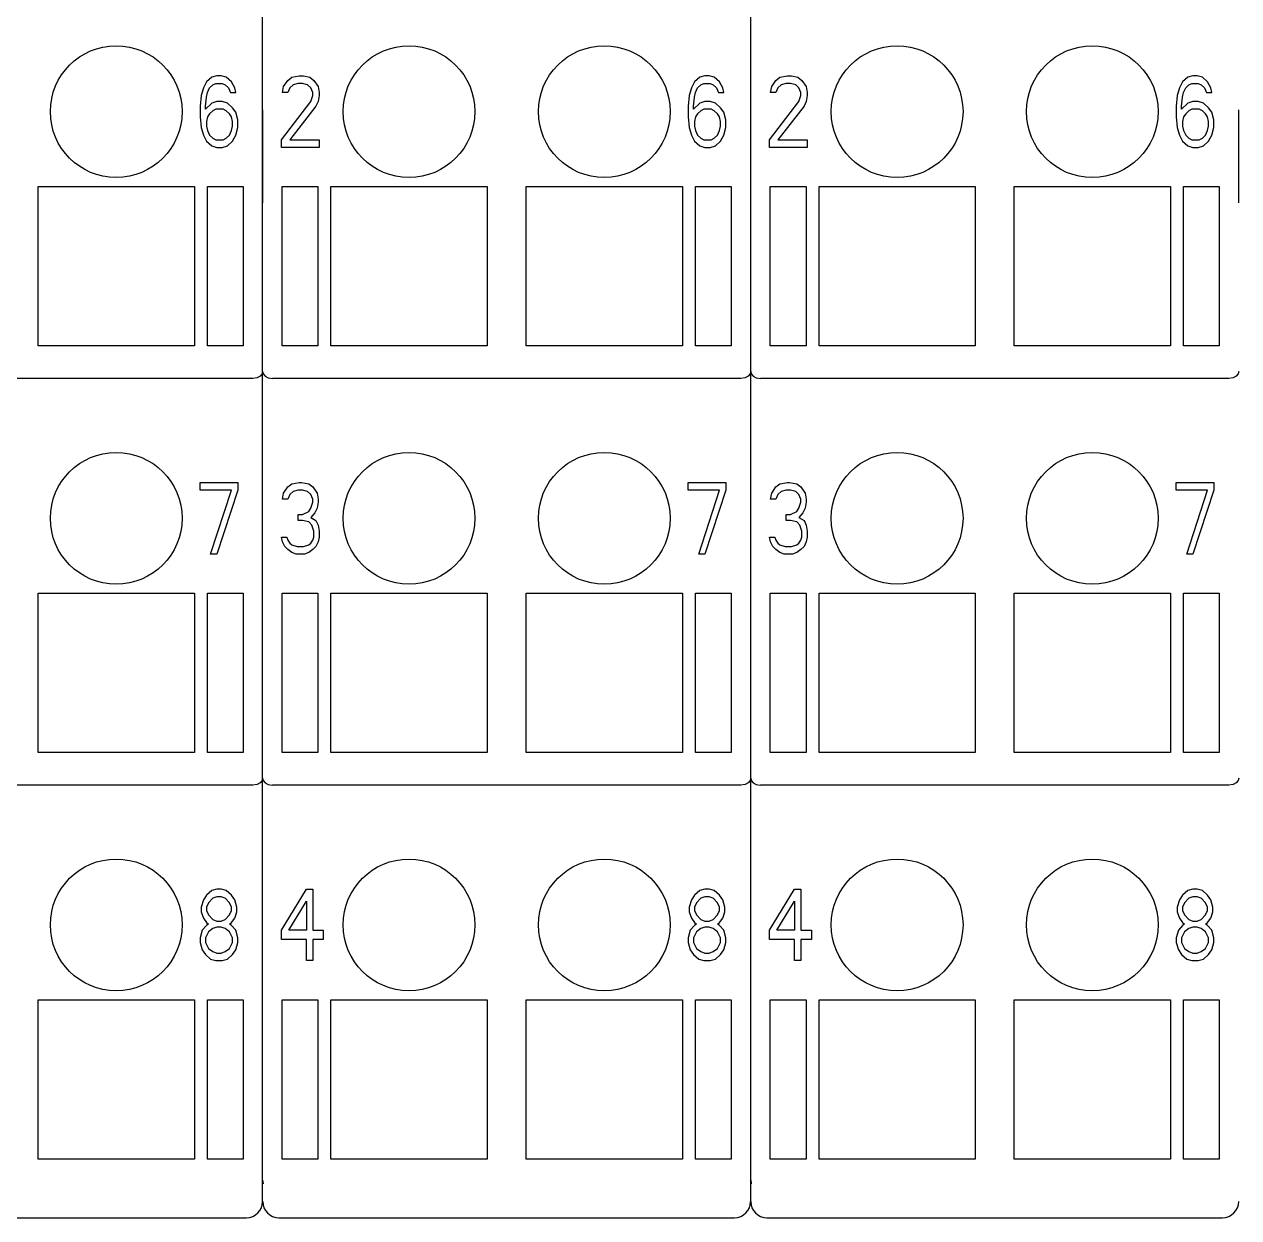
# Model space of a CAD drawing. Extents: x 10 to 952, y 6 to 232.
# Drawn here: x 730.53 to 757.81, y 109.78 to 136.58 of the extents above; entities that cross this region are included whole.
import ezdxf

# ---------------------------------------------------------------- set-up
doc = ezdxf.new("R2010")
doc.units = 0
doc.header["$LTSCALE"] = 5
doc.header["$MEASUREMENT"] = 0
doc.layers.get('0').update_dxf_attribs({"linetype": 'CONTINUOUS'})

msp = doc.modelspace()

# ---------------------------------------------------------------- linework, layer by layer
at = {"color": 7, "linetype": 'Continuous'}
for p, q in [((735.887, 110.143), (735.887, 205.864)), ((735.887, 110.143), (735.887, 205.864)), ((746.848, 110.143), (746.848, 205.864)), ((746.848, 110.143), (746.848, 205.864)), ((734.626, 135.29), (734.555, 135.153)), ((734.743, 135.392), (734.626, 135.29)), ((734.86, 135.426), (734.743, 135.392)), ((734.954, 135.426), (734.86, 135.426)), ((735.071, 135.392), (734.954, 135.426)), ((735.188, 135.29), (735.071, 135.392)), ((735.259, 135.153), (735.188, 135.29)), ((736.359, 135.187), (736.452, 135.324)), ((736.452, 135.324), (736.546, 135.392)), ((736.546, 135.392), (736.71, 135.426)), ((736.71, 135.426), (736.804, 135.426)), ((736.804, 135.426), (736.945, 135.392)), ((736.945, 135.392), (737.038, 135.324)), ((737.038, 135.324), (737.132, 135.187)), ((745.586, 135.29), (745.516, 135.153)), ((745.703, 135.392), (745.586, 135.29)), ((745.82, 135.426), (745.703, 135.392)), ((745.914, 135.426), (745.82, 135.426)), ((746.031, 135.392), (745.914, 135.426)), ((746.149, 135.29), (746.031, 135.392)), ((746.219, 135.153), (746.149, 135.29)), ((747.319, 135.187), (747.413, 135.324)), ((747.413, 135.324), (747.506, 135.392)), ((747.506, 135.392), (747.671, 135.426)), ((747.671, 135.426), (747.764, 135.426)), ((747.764, 135.426), (747.905, 135.392)), ((747.905, 135.392), (747.999, 135.324)), ((747.999, 135.324), (748.093, 135.187)), ((756.546, 135.29), (756.476, 135.153)), ((756.664, 135.392), (756.546, 135.29)), ((756.781, 135.426), (756.664, 135.392)), ((756.875, 135.426), (756.781, 135.426)), ((756.992, 135.392), (756.875, 135.426)), ((757.109, 135.29), (756.992, 135.392)), ((757.179, 135.153), (757.109, 135.29)), ((734.555, 135.153), (734.508, 134.982)), ((734.626, 134.948), (734.649, 135.05)), ((734.649, 135.05), (734.696, 135.153)), ((734.696, 135.153), (734.766, 135.221)), ((734.766, 135.221), (734.837, 135.255)), ((734.837, 135.255), (734.977, 135.255)), ((734.977, 135.255), (735.048, 135.221)), ((735.048, 135.221), (735.118, 135.153)), ((735.118, 135.153), (735.165, 135.05)), ((735.165, 135.05), (735.282, 135.05)), ((735.282, 135.05), (735.259, 135.153)), ((736.335, 135.05), (736.359, 135.187)), ((736.452, 135.05), (736.335, 135.05)), ((736.499, 135.153), (736.452, 135.05)), ((736.569, 135.221), (736.499, 135.153)), ((736.687, 135.255), (736.569, 135.221)), ((736.78, 135.255), (736.687, 135.255)), ((736.898, 135.221), (736.78, 135.255)), ((736.968, 135.153), (736.898, 135.221)), ((737.015, 135.05), (736.968, 135.153)), ((737.015, 134.982), (737.015, 135.05)), ((737.132, 135.187), (737.156, 135.05)), ((737.156, 135.05), (737.156, 134.982)), ((745.516, 135.153), (745.469, 134.982)), ((745.586, 134.948), (745.609, 135.05)), ((745.609, 135.05), (745.656, 135.153)), ((745.656, 135.153), (745.727, 135.221)), ((745.727, 135.221), (745.797, 135.255)), ((745.797, 135.255), (745.938, 135.255)), ((745.938, 135.255), (746.008, 135.221)), ((746.008, 135.221), (746.078, 135.153)), ((746.078, 135.153), (746.125, 135.05)), ((746.125, 135.05), (746.242, 135.05)), ((746.242, 135.05), (746.219, 135.153)), ((747.295, 135.05), (747.319, 135.187)), ((747.413, 135.05), (747.295, 135.05)), ((747.46, 135.153), (747.413, 135.05)), ((747.53, 135.221), (747.46, 135.153)), ((747.647, 135.255), (747.53, 135.221)), ((747.741, 135.255), (747.647, 135.255)), ((747.858, 135.221), (747.741, 135.255)), ((747.928, 135.153), (747.858, 135.221)), ((747.975, 135.05), (747.928, 135.153)), ((747.975, 134.982), (747.975, 135.05)), ((748.093, 135.187), (748.116, 135.05)), ((748.116, 135.05), (748.116, 134.982)), ((756.476, 135.153), (756.429, 134.982)), ((756.546, 134.948), (756.57, 135.05)), ((756.57, 135.05), (756.617, 135.153)), ((756.617, 135.153), (756.687, 135.221)), ((756.687, 135.221), (756.757, 135.255)), ((756.757, 135.255), (756.898, 135.255)), ((756.898, 135.255), (756.968, 135.221)), ((756.968, 135.221), (757.039, 135.153)), ((757.039, 135.153), (757.086, 135.05)), ((757.086, 135.05), (757.203, 135.05)), ((757.203, 135.05), (757.179, 135.153)), ((734.508, 134.982), (734.485, 134.742)), ((734.485, 134.742), (734.485, 134.503)), ((734.602, 134.742), (734.626, 134.948)), ((734.743, 134.811), (734.602, 134.674)), ((734.602, 134.674), (734.602, 134.742)), ((734.86, 134.845), (734.743, 134.811)), ((734.977, 134.845), (734.86, 134.845)), ((735.094, 134.811), (734.977, 134.845)), ((735.212, 134.708), (735.094, 134.811)), ((736.312, 133.99), (736.968, 134.845)), ((737.085, 134.742), (736.499, 133.99)), ((736.968, 134.845), (737.015, 134.982)), ((737.132, 134.845), (737.085, 134.742)), ((737.156, 134.982), (737.132, 134.845)), ((745.469, 134.982), (745.445, 134.742)), ((745.445, 134.742), (745.445, 134.503)), ((745.562, 134.742), (745.586, 134.948)), ((745.703, 134.811), (745.562, 134.674)), ((745.562, 134.674), (745.562, 134.742)), ((745.82, 134.845), (745.703, 134.811)), ((745.938, 134.845), (745.82, 134.845)), ((746.055, 134.811), (745.938, 134.845)), ((746.172, 134.708), (746.055, 134.811)), ((747.272, 133.99), (747.928, 134.845)), ((748.046, 134.742), (747.46, 133.99)), ((747.928, 134.845), (747.975, 134.982)), ((748.093, 134.845), (748.046, 134.742)), ((748.116, 134.982), (748.093, 134.845)), ((756.429, 134.982), (756.406, 134.742)), ((756.406, 134.742), (756.406, 134.503)), ((756.523, 134.742), (756.546, 134.948)), ((756.664, 134.811), (756.523, 134.674)), ((756.523, 134.674), (756.523, 134.742)), ((756.781, 134.845), (756.664, 134.811)), ((756.898, 134.845), (756.781, 134.845)), ((757.015, 134.811), (756.898, 134.845)), ((757.132, 134.708), (757.015, 134.811)), ((734.485, 134.503), (734.508, 134.264)), ((734.649, 134.503), (734.626, 134.4)), ((734.696, 134.571), (734.649, 134.503)), ((734.766, 134.64), (734.696, 134.571)), ((734.837, 134.674), (734.766, 134.64)), ((735.001, 134.674), (734.837, 134.674)), ((735.071, 134.64), (735.001, 134.674)), ((735.141, 134.571), (735.071, 134.64)), ((735.188, 134.503), (735.141, 134.571)), ((735.212, 134.4), (735.188, 134.503)), ((735.282, 134.606), (735.212, 134.708)), ((735.329, 134.435), (735.282, 134.606)), ((735.883, 134.658), (735.883, 132.575)), ((745.445, 134.503), (745.469, 134.264)), ((745.609, 134.503), (745.586, 134.4)), ((745.656, 134.571), (745.609, 134.503)), ((745.727, 134.64), (745.656, 134.571)), ((745.797, 134.674), (745.727, 134.64)), ((745.961, 134.674), (745.797, 134.674)), ((746.031, 134.64), (745.961, 134.674)), ((746.102, 134.571), (746.031, 134.64)), ((746.149, 134.503), (746.102, 134.571)), ((746.172, 134.4), (746.149, 134.503)), ((746.242, 134.606), (746.172, 134.708)), ((746.289, 134.435), (746.242, 134.606)), ((746.843, 134.658), (746.843, 132.575)), ((756.406, 134.503), (756.429, 134.264)), ((756.57, 134.503), (756.546, 134.4)), ((756.617, 134.571), (756.57, 134.503)), ((756.687, 134.64), (756.617, 134.571)), ((756.757, 134.674), (756.687, 134.64)), ((756.921, 134.674), (756.757, 134.674)), ((756.992, 134.64), (756.921, 134.674)), ((757.062, 134.571), (756.992, 134.64)), ((757.109, 134.503), (757.062, 134.571)), ((757.132, 134.4), (757.109, 134.503)), ((757.203, 134.606), (757.132, 134.708)), ((757.25, 134.435), (757.203, 134.606)), ((757.803, 134.658), (757.803, 132.575)), ((734.508, 134.264), (734.555, 134.093)), ((734.626, 134.4), (734.626, 134.298)), ((734.626, 134.298), (734.649, 134.195)), ((734.649, 134.195), (734.696, 134.093)), ((735.141, 134.093), (735.188, 134.195)), ((735.188, 134.195), (735.212, 134.298)), ((735.212, 134.298), (735.212, 134.4)), ((735.282, 134.093), (735.329, 134.264)), ((735.329, 134.264), (735.329, 134.435)), ((745.469, 134.264), (745.516, 134.093)), ((745.586, 134.4), (745.586, 134.298)), ((745.586, 134.298), (745.609, 134.195)), ((745.609, 134.195), (745.656, 134.093)), ((746.102, 134.093), (746.149, 134.195)), ((746.149, 134.195), (746.172, 134.298)), ((746.172, 134.298), (746.172, 134.4)), ((746.242, 134.093), (746.289, 134.264)), ((746.289, 134.264), (746.289, 134.435)), ((756.429, 134.264), (756.476, 134.093)), ((756.546, 134.4), (756.546, 134.298)), ((756.546, 134.298), (756.57, 134.195)), ((756.57, 134.195), (756.617, 134.093)), ((757.062, 134.093), (757.109, 134.195)), ((757.109, 134.195), (757.132, 134.298)), ((757.132, 134.298), (757.132, 134.4)), ((757.203, 134.093), (757.25, 134.264)), ((757.25, 134.264), (757.25, 134.435)), ((734.555, 134.093), (734.626, 133.956)), ((734.626, 133.956), (734.743, 133.853)), ((734.696, 134.093), (734.766, 134.024)), ((734.766, 134.024), (734.837, 133.99)), ((734.837, 133.99), (735.001, 133.99)), ((735.001, 133.99), (735.071, 134.024)), ((735.071, 134.024), (735.141, 134.093)), ((735.094, 133.853), (735.212, 133.956)), ((735.212, 133.956), (735.282, 134.093)), ((736.312, 133.819), (736.312, 133.99)), ((736.499, 133.99), (737.156, 133.99)), ((737.156, 133.99), (737.156, 133.819)), ((745.516, 134.093), (745.586, 133.956)), ((745.586, 133.956), (745.703, 133.853)), ((745.656, 134.093), (745.727, 134.024)), ((745.727, 134.024), (745.797, 133.99)), ((745.797, 133.99), (745.961, 133.99)), ((745.961, 133.99), (746.031, 134.024)), ((746.031, 134.024), (746.102, 134.093)), ((746.055, 133.853), (746.172, 133.956)), ((746.172, 133.956), (746.242, 134.093)), ((747.272, 133.819), (747.272, 133.99)), ((747.46, 133.99), (748.116, 133.99)), ((748.116, 133.99), (748.116, 133.819)), ((756.476, 134.093), (756.546, 133.956)), ((756.546, 133.956), (756.664, 133.853)), ((756.617, 134.093), (756.687, 134.024)), ((756.687, 134.024), (756.757, 133.99)), ((756.757, 133.99), (756.921, 133.99)), ((756.921, 133.99), (756.992, 134.024)), ((756.992, 134.024), (757.062, 134.093)), ((757.015, 133.853), (757.132, 133.956)), ((757.132, 133.956), (757.203, 134.093)), ((734.743, 133.853), (734.86, 133.819)), ((734.86, 133.819), (734.977, 133.819)), ((734.977, 133.819), (735.094, 133.853)), ((737.156, 133.819), (736.312, 133.819)), ((745.703, 133.853), (745.82, 133.819)), ((745.82, 133.819), (745.938, 133.819)), ((745.938, 133.819), (746.055, 133.853)), ((748.116, 133.819), (747.272, 133.819)), ((756.664, 133.853), (756.781, 133.819)), ((756.781, 133.819), (756.898, 133.819)), ((756.898, 133.819), (757.015, 133.853)), ((730.845, 129.36), (730.845, 132.941)), ((730.845, 132.941), (734.353, 132.941)), ((734.353, 132.941), (734.353, 129.36)), ((734.645, 129.36), (734.645, 132.941)), ((734.645, 132.941), (735.449, 132.941)), ((735.449, 132.941), (735.449, 129.36)), ((736.326, 129.36), (736.326, 132.941)), ((736.326, 132.941), (737.129, 132.941)), ((737.129, 132.941), (737.129, 129.36)), ((737.422, 129.36), (737.422, 132.941)), ((737.422, 132.941), (740.929, 132.941)), ((740.929, 132.941), (740.929, 129.36)), ((741.806, 129.36), (741.806, 132.941)), ((741.806, 132.941), (745.313, 132.941)), ((745.313, 132.941), (745.313, 129.36)), ((745.605, 129.36), (745.605, 132.941)), ((745.605, 132.941), (746.409, 132.941)), ((746.409, 132.941), (746.409, 129.36)), ((747.286, 129.36), (747.286, 132.941)), ((747.286, 132.941), (748.09, 132.941)), ((748.09, 132.941), (748.09, 129.36)), ((748.382, 129.36), (748.382, 132.941)), ((748.382, 132.941), (751.889, 132.941)), ((751.889, 132.941), (751.889, 129.36)), ((752.766, 129.36), (752.766, 132.941)), ((752.766, 132.941), (756.274, 132.941)), ((756.274, 132.941), (756.274, 129.36)), ((756.566, 129.36), (756.566, 132.941)), ((756.566, 132.941), (757.37, 132.941)), ((757.37, 132.941), (757.37, 129.36)), ((734.353, 129.36), (730.845, 129.36)), ((735.449, 129.36), (734.645, 129.36)), ((737.129, 129.36), (736.326, 129.36)), ((740.929, 129.36), (737.422, 129.36)), ((745.313, 129.36), (741.806, 129.36)), ((746.409, 129.36), (745.605, 129.36)), ((748.09, 129.36), (747.286, 129.36)), ((751.889, 129.36), (748.382, 129.36)), ((756.274, 129.36), (752.766, 129.36)), ((757.37, 129.36), (756.566, 129.36)), ((735.887, 128.783), (735.874, 128.729)), ((735.887, 128.783), (735.901, 128.729)), ((746.848, 128.783), (746.834, 128.729)), ((746.848, 128.783), (746.861, 128.729)), ((757.808, 128.783), (757.794, 128.729)), ((735.668, 128.629), (725.146, 128.629)), ((735.761, 128.644), (735.668, 128.629)), ((735.831, 128.68), (735.761, 128.644)), ((735.874, 128.729), (735.831, 128.68)), ((735.901, 128.729), (735.943, 128.68)), ((735.943, 128.68), (736.014, 128.644)), ((736.014, 128.644), (736.106, 128.629)), ((746.628, 128.629), (736.106, 128.629)), ((746.721, 128.644), (746.628, 128.629)), ((746.792, 128.68), (746.721, 128.644)), ((746.834, 128.729), (746.792, 128.68)), ((746.861, 128.729), (746.904, 128.68)), ((746.904, 128.68), (746.974, 128.644)), ((746.974, 128.644), (747.067, 128.629)), ((757.589, 128.629), (747.067, 128.629)), ((757.682, 128.644), (757.589, 128.629)), ((757.752, 128.68), (757.682, 128.644)), ((757.794, 128.729), (757.752, 128.68)), ((734.485, 126.122), (734.485, 126.293)), ((734.485, 126.293), (735.329, 126.293)), ((735.329, 126.293), (735.329, 126.122)), ((736.546, 126.259), (736.71, 126.293)), ((736.71, 126.293), (736.757, 126.293)), ((736.757, 126.293), (736.921, 126.259)), ((745.445, 126.122), (745.445, 126.293)), ((745.445, 126.293), (746.289, 126.293)), ((746.289, 126.293), (746.289, 126.122)), ((747.506, 126.259), (747.671, 126.293)), ((747.671, 126.293), (747.717, 126.293)), ((747.717, 126.293), (747.882, 126.259)), ((756.406, 126.122), (756.406, 126.293)), ((756.406, 126.293), (757.25, 126.293)), ((757.25, 126.293), (757.25, 126.122)), ((735.188, 126.122), (734.485, 126.122)), ((734.719, 124.685), (735.188, 126.122)), ((735.329, 126.122), (734.86, 124.685)), ((736.335, 125.917), (736.359, 126.053)), ((736.359, 126.053), (736.452, 126.19)), ((736.452, 126.19), (736.546, 126.259)), ((736.499, 126.019), (736.452, 125.917)), ((736.569, 126.088), (736.499, 126.019)), ((736.687, 126.122), (736.569, 126.088)), ((736.78, 126.122), (736.687, 126.122)), ((736.898, 126.088), (736.78, 126.122)), ((736.968, 126.019), (736.898, 126.088)), ((736.921, 126.259), (737.015, 126.19)), ((737.015, 125.917), (736.968, 126.019)), ((737.015, 126.19), (737.109, 126.053)), ((737.109, 126.053), (737.132, 125.917)), ((746.149, 126.122), (745.445, 126.122)), ((745.68, 124.685), (746.149, 126.122)), ((746.289, 126.122), (745.82, 124.685)), ((747.295, 125.917), (747.319, 126.053)), ((747.319, 126.053), (747.413, 126.19)), ((747.413, 126.19), (747.506, 126.259)), ((747.46, 126.019), (747.413, 125.917)), ((747.53, 126.088), (747.46, 126.019)), ((747.647, 126.122), (747.53, 126.088)), ((747.741, 126.122), (747.647, 126.122)), ((747.858, 126.088), (747.741, 126.122)), ((747.928, 126.019), (747.858, 126.088)), ((747.882, 126.259), (747.975, 126.19)), ((747.975, 125.917), (747.928, 126.019)), ((747.975, 126.19), (748.069, 126.053)), ((748.069, 126.053), (748.093, 125.917)), ((757.109, 126.122), (756.406, 126.122)), ((756.64, 124.685), (757.109, 126.122)), ((757.25, 126.122), (756.781, 124.685)), ((736.452, 125.917), (736.335, 125.917)), ((736.968, 125.711), (737.015, 125.848)), ((737.015, 125.848), (737.015, 125.917)), ((737.132, 125.848), (737.109, 125.711)), ((737.132, 125.917), (737.132, 125.848)), ((747.413, 125.917), (747.295, 125.917)), ((747.928, 125.711), (747.975, 125.848)), ((747.975, 125.848), (747.975, 125.917)), ((748.093, 125.848), (748.069, 125.711)), ((748.093, 125.917), (748.093, 125.848)), ((736.687, 125.438), (736.687, 125.575)), ((736.687, 125.575), (736.78, 125.575)), ((736.78, 125.575), (736.921, 125.643)), ((736.921, 125.643), (736.968, 125.711)), ((737.062, 125.609), (736.968, 125.506)), ((736.968, 125.506), (737.085, 125.438)), ((737.109, 125.711), (737.062, 125.609)), ((747.647, 125.438), (747.647, 125.575)), ((747.647, 125.575), (747.741, 125.575)), ((747.741, 125.575), (747.882, 125.643)), ((747.882, 125.643), (747.928, 125.711)), ((748.022, 125.609), (747.928, 125.506)), ((747.928, 125.506), (748.046, 125.438)), ((748.069, 125.711), (748.022, 125.609)), ((736.78, 125.438), (736.687, 125.438)), ((736.921, 125.404), (736.78, 125.438)), ((736.991, 125.335), (736.921, 125.404)), ((737.038, 125.198), (736.991, 125.335)), ((737.038, 125.061), (737.038, 125.198)), ((737.085, 125.438), (737.132, 125.335)), ((737.132, 125.335), (737.156, 125.198)), ((737.156, 125.198), (737.156, 125.061)), ((747.741, 125.438), (747.647, 125.438)), ((747.882, 125.404), (747.741, 125.438)), ((747.952, 125.335), (747.882, 125.404)), ((747.999, 125.198), (747.952, 125.335)), ((747.999, 125.061), (747.999, 125.198)), ((748.046, 125.438), (748.093, 125.335)), ((748.093, 125.335), (748.116, 125.198)), ((748.116, 125.198), (748.116, 125.061)), ((736.335, 124.959), (736.312, 125.061)), ((736.312, 125.061), (736.429, 125.061)), ((736.382, 124.856), (736.335, 124.959)), ((736.429, 125.061), (736.452, 124.993)), ((736.452, 124.993), (736.499, 124.925)), ((736.499, 124.925), (736.546, 124.89)), ((736.921, 124.89), (736.968, 124.925)), ((736.968, 124.925), (737.015, 124.993)), ((737.015, 124.993), (737.038, 125.061)), ((737.132, 124.959), (737.085, 124.856)), ((737.156, 125.061), (737.132, 124.959)), ((747.295, 124.959), (747.272, 125.061)), ((747.272, 125.061), (747.389, 125.061)), ((747.342, 124.856), (747.295, 124.959)), ((747.389, 125.061), (747.413, 124.993)), ((747.413, 124.993), (747.46, 124.925)), ((747.46, 124.925), (747.506, 124.89)), ((747.882, 124.89), (747.928, 124.925)), ((747.928, 124.925), (747.975, 124.993)), ((747.975, 124.993), (747.999, 125.061)), ((748.093, 124.959), (748.046, 124.856)), ((748.116, 125.061), (748.093, 124.959)), ((734.86, 124.685), (734.719, 124.685)), ((736.452, 124.788), (736.382, 124.856)), ((736.546, 124.719), (736.452, 124.788)), ((736.546, 124.89), (736.663, 124.856)), ((736.64, 124.685), (736.546, 124.719)), ((736.827, 124.685), (736.64, 124.685)), ((736.663, 124.856), (736.804, 124.856)), ((736.804, 124.856), (736.921, 124.89)), ((736.921, 124.719), (736.827, 124.685)), ((737.015, 124.788), (736.921, 124.719)), ((737.085, 124.856), (737.015, 124.788)), ((745.82, 124.685), (745.68, 124.685)), ((747.413, 124.788), (747.342, 124.856)), ((747.506, 124.719), (747.413, 124.788)), ((747.506, 124.89), (747.624, 124.856)), ((747.6, 124.685), (747.506, 124.719)), ((747.788, 124.685), (747.6, 124.685)), ((747.624, 124.856), (747.764, 124.856)), ((747.764, 124.856), (747.882, 124.89)), ((747.882, 124.719), (747.788, 124.685)), ((747.975, 124.788), (747.882, 124.719)), ((748.046, 124.856), (747.975, 124.788)), ((756.781, 124.685), (756.64, 124.685)), ((730.845, 120.226), (730.845, 123.807)), ((730.845, 123.807), (734.353, 123.807)), ((734.353, 123.807), (734.353, 120.226)), ((734.645, 120.226), (734.645, 123.807)), ((734.645, 123.807), (735.449, 123.807)), ((735.449, 123.807), (735.449, 120.226)), ((736.326, 120.226), (736.326, 123.807)), ((736.326, 123.807), (737.129, 123.807)), ((737.129, 123.807), (737.129, 120.226)), ((737.422, 120.226), (737.422, 123.807)), ((737.422, 123.807), (740.929, 123.807)), ((740.929, 123.807), (740.929, 120.226)), ((741.806, 120.226), (741.806, 123.807)), ((741.806, 123.807), (745.313, 123.807)), ((745.313, 123.807), (745.313, 120.226)), ((745.605, 120.226), (745.605, 123.807)), ((745.605, 123.807), (746.409, 123.807)), ((746.409, 123.807), (746.409, 120.226)), ((747.286, 120.226), (747.286, 123.807)), ((747.286, 123.807), (748.09, 123.807)), ((748.09, 123.807), (748.09, 120.226)), ((748.382, 120.226), (748.382, 123.807)), ((748.382, 123.807), (751.889, 123.807)), ((751.889, 123.807), (751.889, 120.226)), ((752.766, 120.226), (752.766, 123.807)), ((752.766, 123.807), (756.274, 123.807)), ((756.274, 123.807), (756.274, 120.226)), ((756.566, 120.226), (756.566, 123.807)), ((756.566, 123.807), (757.37, 123.807)), ((757.37, 123.807), (757.37, 120.226)), ((734.353, 120.226), (730.845, 120.226)), ((735.449, 120.226), (734.645, 120.226)), ((737.129, 120.226), (736.326, 120.226)), ((740.929, 120.226), (737.422, 120.226)), ((745.313, 120.226), (741.806, 120.226)), ((746.409, 120.226), (745.605, 120.226)), ((748.09, 120.226), (747.286, 120.226)), ((751.889, 120.226), (748.382, 120.226)), ((756.274, 120.226), (752.766, 120.226)), ((757.37, 120.226), (756.566, 120.226)), ((735.668, 119.496), (725.146, 119.496)), ((735.761, 119.51), (735.668, 119.496)), ((735.831, 119.547), (735.761, 119.51)), ((735.874, 119.596), (735.831, 119.547)), ((735.887, 119.649), (735.874, 119.596)), ((735.887, 119.649), (735.901, 119.596)), ((735.901, 119.596), (735.943, 119.547)), ((735.943, 119.547), (736.014, 119.51)), ((736.014, 119.51), (736.106, 119.496)), ((746.628, 119.496), (736.106, 119.496)), ((746.721, 119.51), (746.628, 119.496)), ((746.792, 119.547), (746.721, 119.51)), ((746.834, 119.596), (746.792, 119.547)), ((746.848, 119.649), (746.834, 119.596)), ((746.848, 119.649), (746.861, 119.596)), ((746.861, 119.596), (746.904, 119.547)), ((746.904, 119.547), (746.974, 119.51)), ((746.974, 119.51), (747.067, 119.496)), ((757.589, 119.496), (747.067, 119.496)), ((757.682, 119.51), (757.589, 119.496)), ((757.752, 119.547), (757.682, 119.51)), ((757.794, 119.596), (757.752, 119.547)), ((757.808, 119.649), (757.794, 119.596)), ((734.626, 117.022), (734.555, 116.92)), ((734.743, 117.125), (734.626, 117.022)), ((734.86, 117.159), (734.743, 117.125)), ((734.954, 117.159), (734.86, 117.159)), ((735.071, 117.125), (734.954, 117.159)), ((735.188, 117.022), (735.071, 117.125)), ((735.259, 116.92), (735.188, 117.022)), ((736.312, 116.236), (736.874, 117.159)), ((736.874, 117.159), (737.015, 117.159)), ((737.015, 117.159), (737.015, 116.236)), ((745.586, 117.022), (745.516, 116.92)), ((745.703, 117.125), (745.586, 117.022)), ((745.82, 117.159), (745.703, 117.125)), ((745.914, 117.159), (745.82, 117.159)), ((746.031, 117.125), (745.914, 117.159)), ((746.149, 117.022), (746.031, 117.125)), ((746.219, 116.92), (746.149, 117.022)), ((747.272, 116.236), (747.835, 117.159)), ((747.835, 117.159), (747.975, 117.159)), ((747.975, 117.159), (747.975, 116.236)), ((756.546, 117.022), (756.476, 116.92)), ((756.664, 117.125), (756.546, 117.022)), ((756.781, 117.159), (756.664, 117.125)), ((756.875, 117.159), (756.781, 117.159)), ((756.992, 117.125), (756.875, 117.159)), ((757.109, 117.022), (756.992, 117.125)), ((757.179, 116.92), (757.109, 117.022)), ((734.555, 116.92), (734.508, 116.749)), ((734.508, 116.749), (734.508, 116.646)), ((734.672, 116.851), (734.626, 116.749)), ((734.626, 116.749), (734.626, 116.68)), ((734.766, 116.954), (734.672, 116.851)), ((734.86, 116.988), (734.766, 116.954)), ((734.954, 116.988), (734.86, 116.988)), ((735.048, 116.954), (734.954, 116.988)), ((735.141, 116.851), (735.048, 116.954)), ((735.188, 116.749), (735.141, 116.851)), ((735.188, 116.68), (735.188, 116.749)), ((735.305, 116.749), (735.259, 116.92)), ((735.305, 116.646), (735.305, 116.749)), ((736.476, 116.236), (736.874, 116.885)), ((736.874, 116.885), (736.874, 116.236)), ((745.516, 116.92), (745.469, 116.749)), ((745.469, 116.749), (745.469, 116.646)), ((745.633, 116.851), (745.586, 116.749)), ((745.586, 116.749), (745.586, 116.68)), ((745.727, 116.954), (745.633, 116.851)), ((745.82, 116.988), (745.727, 116.954)), ((745.914, 116.988), (745.82, 116.988)), ((746.008, 116.954), (745.914, 116.988)), ((746.102, 116.851), (746.008, 116.954)), ((746.149, 116.749), (746.102, 116.851)), ((746.149, 116.68), (746.149, 116.749)), ((746.266, 116.749), (746.219, 116.92)), ((746.266, 116.646), (746.266, 116.749)), ((747.436, 116.236), (747.835, 116.885)), ((747.835, 116.885), (747.835, 116.236)), ((756.476, 116.92), (756.429, 116.749)), ((756.429, 116.749), (756.429, 116.646)), ((756.593, 116.851), (756.546, 116.749)), ((756.546, 116.749), (756.546, 116.68)), ((756.687, 116.954), (756.593, 116.851)), ((756.781, 116.988), (756.687, 116.954)), ((756.875, 116.988), (756.781, 116.988)), ((756.968, 116.954), (756.875, 116.988)), ((757.062, 116.851), (756.968, 116.954)), ((757.109, 116.749), (757.062, 116.851)), ((757.109, 116.68), (757.109, 116.749)), ((757.226, 116.749), (757.179, 116.92)), ((757.226, 116.646), (757.226, 116.749)), ((734.508, 116.646), (734.555, 116.509)), ((734.555, 116.509), (734.626, 116.407)), ((734.626, 116.68), (734.672, 116.578)), ((734.672, 116.578), (734.766, 116.475)), ((734.766, 116.475), (734.86, 116.441)), ((734.954, 116.441), (735.048, 116.475)), ((735.048, 116.475), (735.141, 116.578)), ((735.141, 116.578), (735.188, 116.68)), ((735.188, 116.407), (735.259, 116.509)), ((735.259, 116.509), (735.305, 116.646)), ((745.469, 116.646), (745.516, 116.509)), ((745.516, 116.509), (745.586, 116.407)), ((745.586, 116.68), (745.633, 116.578)), ((745.633, 116.578), (745.727, 116.475)), ((745.727, 116.475), (745.82, 116.441)), ((745.914, 116.441), (746.008, 116.475)), ((746.008, 116.475), (746.102, 116.578)), ((746.102, 116.578), (746.149, 116.68)), ((746.149, 116.407), (746.219, 116.509)), ((746.219, 116.509), (746.266, 116.646)), ((756.429, 116.646), (756.476, 116.509)), ((756.476, 116.509), (756.546, 116.407)), ((756.546, 116.68), (756.593, 116.578)), ((756.593, 116.578), (756.687, 116.475)), ((756.687, 116.475), (756.781, 116.441)), ((756.875, 116.441), (756.968, 116.475)), ((756.968, 116.475), (757.062, 116.578)), ((757.062, 116.578), (757.109, 116.68)), ((757.109, 116.407), (757.179, 116.509)), ((757.179, 116.509), (757.226, 116.646)), ((734.532, 116.236), (734.485, 116.065)), ((734.626, 116.338), (734.532, 116.236)), ((734.672, 116.201), (734.602, 116.065)), ((734.626, 116.407), (734.672, 116.372)), ((734.672, 116.372), (734.626, 116.338)), ((734.766, 116.27), (734.672, 116.201)), ((734.86, 116.304), (734.766, 116.27)), ((734.86, 116.441), (734.954, 116.441)), ((734.954, 116.304), (734.86, 116.304)), ((735.048, 116.27), (734.954, 116.304)), ((735.141, 116.201), (735.048, 116.27)), ((735.141, 116.372), (735.188, 116.407)), ((735.188, 116.338), (735.141, 116.372)), ((735.212, 116.065), (735.141, 116.201)), ((735.282, 116.236), (735.188, 116.338)), ((735.329, 116.065), (735.282, 116.236)), ((736.312, 116.03), (736.312, 116.236)), ((736.874, 116.236), (736.476, 116.236)), ((737.015, 116.236), (737.249, 116.236)), ((737.249, 116.236), (737.249, 116.03)), ((745.492, 116.236), (745.445, 116.065)), ((745.586, 116.338), (745.492, 116.236)), ((745.633, 116.201), (745.562, 116.065)), ((745.586, 116.407), (745.633, 116.372)), ((745.633, 116.372), (745.586, 116.338)), ((745.727, 116.27), (745.633, 116.201)), ((745.82, 116.304), (745.727, 116.27)), ((745.82, 116.441), (745.914, 116.441)), ((745.914, 116.304), (745.82, 116.304)), ((746.008, 116.27), (745.914, 116.304)), ((746.102, 116.201), (746.008, 116.27)), ((746.102, 116.372), (746.149, 116.407)), ((746.149, 116.338), (746.102, 116.372)), ((746.172, 116.065), (746.102, 116.201)), ((746.242, 116.236), (746.149, 116.338)), ((746.289, 116.065), (746.242, 116.236)), ((747.272, 116.03), (747.272, 116.236)), ((747.835, 116.236), (747.436, 116.236)), ((747.975, 116.236), (748.21, 116.236)), ((748.21, 116.236), (748.21, 116.03)), ((756.453, 116.236), (756.406, 116.065)), ((756.546, 116.338), (756.453, 116.236)), ((756.593, 116.201), (756.523, 116.065)), ((756.546, 116.407), (756.593, 116.372)), ((756.593, 116.372), (756.546, 116.338)), ((756.687, 116.27), (756.593, 116.201)), ((756.781, 116.304), (756.687, 116.27)), ((756.781, 116.441), (756.875, 116.441)), ((756.875, 116.304), (756.781, 116.304)), ((756.968, 116.27), (756.875, 116.304)), ((757.062, 116.201), (756.968, 116.27)), ((757.062, 116.372), (757.109, 116.407)), ((757.109, 116.338), (757.062, 116.372)), ((757.132, 116.065), (757.062, 116.201)), ((757.203, 116.236), (757.109, 116.338)), ((757.25, 116.065), (757.203, 116.236)), ((734.485, 116.065), (734.485, 115.962)), ((734.485, 115.962), (734.532, 115.791)), ((734.602, 116.065), (734.602, 115.962)), ((734.602, 115.962), (734.672, 115.825)), ((735.141, 115.825), (735.212, 115.962)), ((735.212, 115.962), (735.212, 116.065)), ((735.282, 115.791), (735.329, 115.962)), ((735.329, 115.962), (735.329, 116.065)), ((736.874, 116.03), (736.312, 116.03)), ((736.874, 115.552), (736.874, 116.03)), ((737.015, 116.03), (737.015, 115.552)), ((737.249, 116.03), (737.015, 116.03)), ((745.445, 116.065), (745.445, 115.962)), ((745.445, 115.962), (745.492, 115.791)), ((745.562, 116.065), (745.562, 115.962)), ((745.562, 115.962), (745.633, 115.825)), ((746.102, 115.825), (746.172, 115.962)), ((746.172, 115.962), (746.172, 116.065)), ((746.242, 115.791), (746.289, 115.962)), ((746.289, 115.962), (746.289, 116.065)), ((747.835, 116.03), (747.272, 116.03)), ((747.835, 115.552), (747.835, 116.03)), ((747.975, 116.03), (747.975, 115.552)), ((748.21, 116.03), (747.975, 116.03)), ((756.406, 116.065), (756.406, 115.962)), ((756.406, 115.962), (756.453, 115.791)), ((756.523, 116.065), (756.523, 115.962)), ((756.523, 115.962), (756.593, 115.825)), ((757.062, 115.825), (757.132, 115.962)), ((757.132, 115.962), (757.132, 116.065)), ((757.203, 115.791), (757.25, 115.962)), ((757.25, 115.962), (757.25, 116.065)), ((734.532, 115.791), (734.602, 115.688)), ((734.602, 115.688), (734.719, 115.586)), ((734.672, 115.825), (734.766, 115.757)), ((734.766, 115.757), (734.86, 115.723)), ((734.86, 115.723), (734.954, 115.723)), ((734.954, 115.723), (735.048, 115.757)), ((735.048, 115.757), (735.141, 115.825)), ((735.094, 115.586), (735.212, 115.688)), ((735.212, 115.688), (735.282, 115.791)), ((745.492, 115.791), (745.562, 115.688)), ((745.562, 115.688), (745.68, 115.586)), ((745.633, 115.825), (745.727, 115.757)), ((745.727, 115.757), (745.82, 115.723)), ((745.82, 115.723), (745.914, 115.723)), ((745.914, 115.723), (746.008, 115.757)), ((746.008, 115.757), (746.102, 115.825)), ((746.055, 115.586), (746.172, 115.688)), ((746.172, 115.688), (746.242, 115.791)), ((756.453, 115.791), (756.523, 115.688)), ((756.523, 115.688), (756.64, 115.586)), ((756.593, 115.825), (756.687, 115.757)), ((756.687, 115.757), (756.781, 115.723)), ((756.781, 115.723), (756.875, 115.723)), ((756.875, 115.723), (756.968, 115.757)), ((756.968, 115.757), (757.062, 115.825)), ((757.015, 115.586), (757.132, 115.688)), ((757.132, 115.688), (757.203, 115.791)), ((734.719, 115.586), (734.837, 115.552)), ((734.837, 115.552), (734.977, 115.552)), ((734.977, 115.552), (735.094, 115.586)), ((737.015, 115.552), (736.874, 115.552)), ((745.68, 115.586), (745.797, 115.552)), ((745.797, 115.552), (745.938, 115.552)), ((745.938, 115.552), (746.055, 115.586)), ((747.975, 115.552), (747.835, 115.552)), ((756.64, 115.586), (756.757, 115.552)), ((756.757, 115.552), (756.898, 115.552)), ((756.898, 115.552), (757.015, 115.586)), ((730.845, 111.093), (730.845, 114.673)), ((730.845, 114.673), (734.353, 114.673)), ((734.353, 114.673), (734.353, 111.093)), ((734.645, 111.093), (734.645, 114.673)), ((734.645, 114.673), (735.449, 114.673)), ((735.449, 114.673), (735.449, 111.093)), ((736.326, 111.093), (736.326, 114.673)), ((736.326, 114.673), (737.129, 114.673)), ((737.129, 114.673), (737.129, 111.093)), ((737.422, 111.093), (737.422, 114.673)), ((737.422, 114.673), (740.929, 114.673)), ((740.929, 114.673), (740.929, 111.093)), ((741.806, 111.093), (741.806, 114.673)), ((741.806, 114.673), (745.313, 114.673)), ((745.313, 114.673), (745.313, 111.093)), ((745.605, 111.093), (745.605, 114.673)), ((745.605, 114.673), (746.409, 114.673)), ((746.409, 114.673), (746.409, 111.093)), ((747.286, 111.093), (747.286, 114.673)), ((747.286, 114.673), (748.09, 114.673)), ((748.09, 114.673), (748.09, 111.093)), ((748.382, 111.093), (748.382, 114.673)), ((748.382, 114.673), (751.889, 114.673)), ((751.889, 114.673), (751.889, 111.093)), ((752.766, 111.093), (752.766, 114.673)), ((752.766, 114.673), (756.274, 114.673)), ((756.274, 114.673), (756.274, 111.093)), ((756.566, 111.093), (756.566, 114.673)), ((756.566, 114.673), (757.37, 114.673)), ((757.37, 114.673), (757.37, 111.093)), ((734.353, 111.093), (730.845, 111.093)), ((735.449, 111.093), (734.645, 111.093)), ((737.129, 111.093), (736.326, 111.093)), ((740.929, 111.093), (737.422, 111.093)), ((745.313, 111.093), (741.806, 111.093)), ((746.409, 111.093), (745.605, 111.093)), ((748.09, 111.093), (747.286, 111.093)), ((751.889, 111.093), (748.382, 111.093)), ((756.274, 111.093), (752.766, 111.093)), ((757.37, 111.093), (756.566, 111.093)), ((735.887, 110.618), (735.901, 110.541)), ((746.848, 110.618), (746.861, 110.541)), ((725.292, 109.778), (735.522, 109.778)), ((736.253, 109.778), (746.482, 109.778)), ((747.213, 109.778), (757.443, 109.778))]:
    msp.add_line(p, q, dxfattribs=at)
for centre in [(732.599, 134.621), (739.175, 134.621), (743.56, 134.621), (750.136, 134.621), (754.52, 134.621), (732.599, 125.487), (739.175, 125.487), (743.56, 125.487), (750.136, 125.487), (754.52, 125.487), (732.599, 116.354), (739.175, 116.354), (743.56, 116.354), (750.136, 116.354), (754.52, 116.354)]:
    msp.add_circle(centre, 1.48, dxfattribs=at)
for centre, start, end in [((735.522, 110.143), 270, 0), ((736.253, 110.143), 180, 270), ((746.482, 110.143), 270, 0), ((747.213, 110.143), 180, 270), ((757.443, 110.143), 270, 0)]:
    msp.add_arc(centre, 0.365, start, end, dxfattribs=at)

doc.saveas('drawing.dxf')
